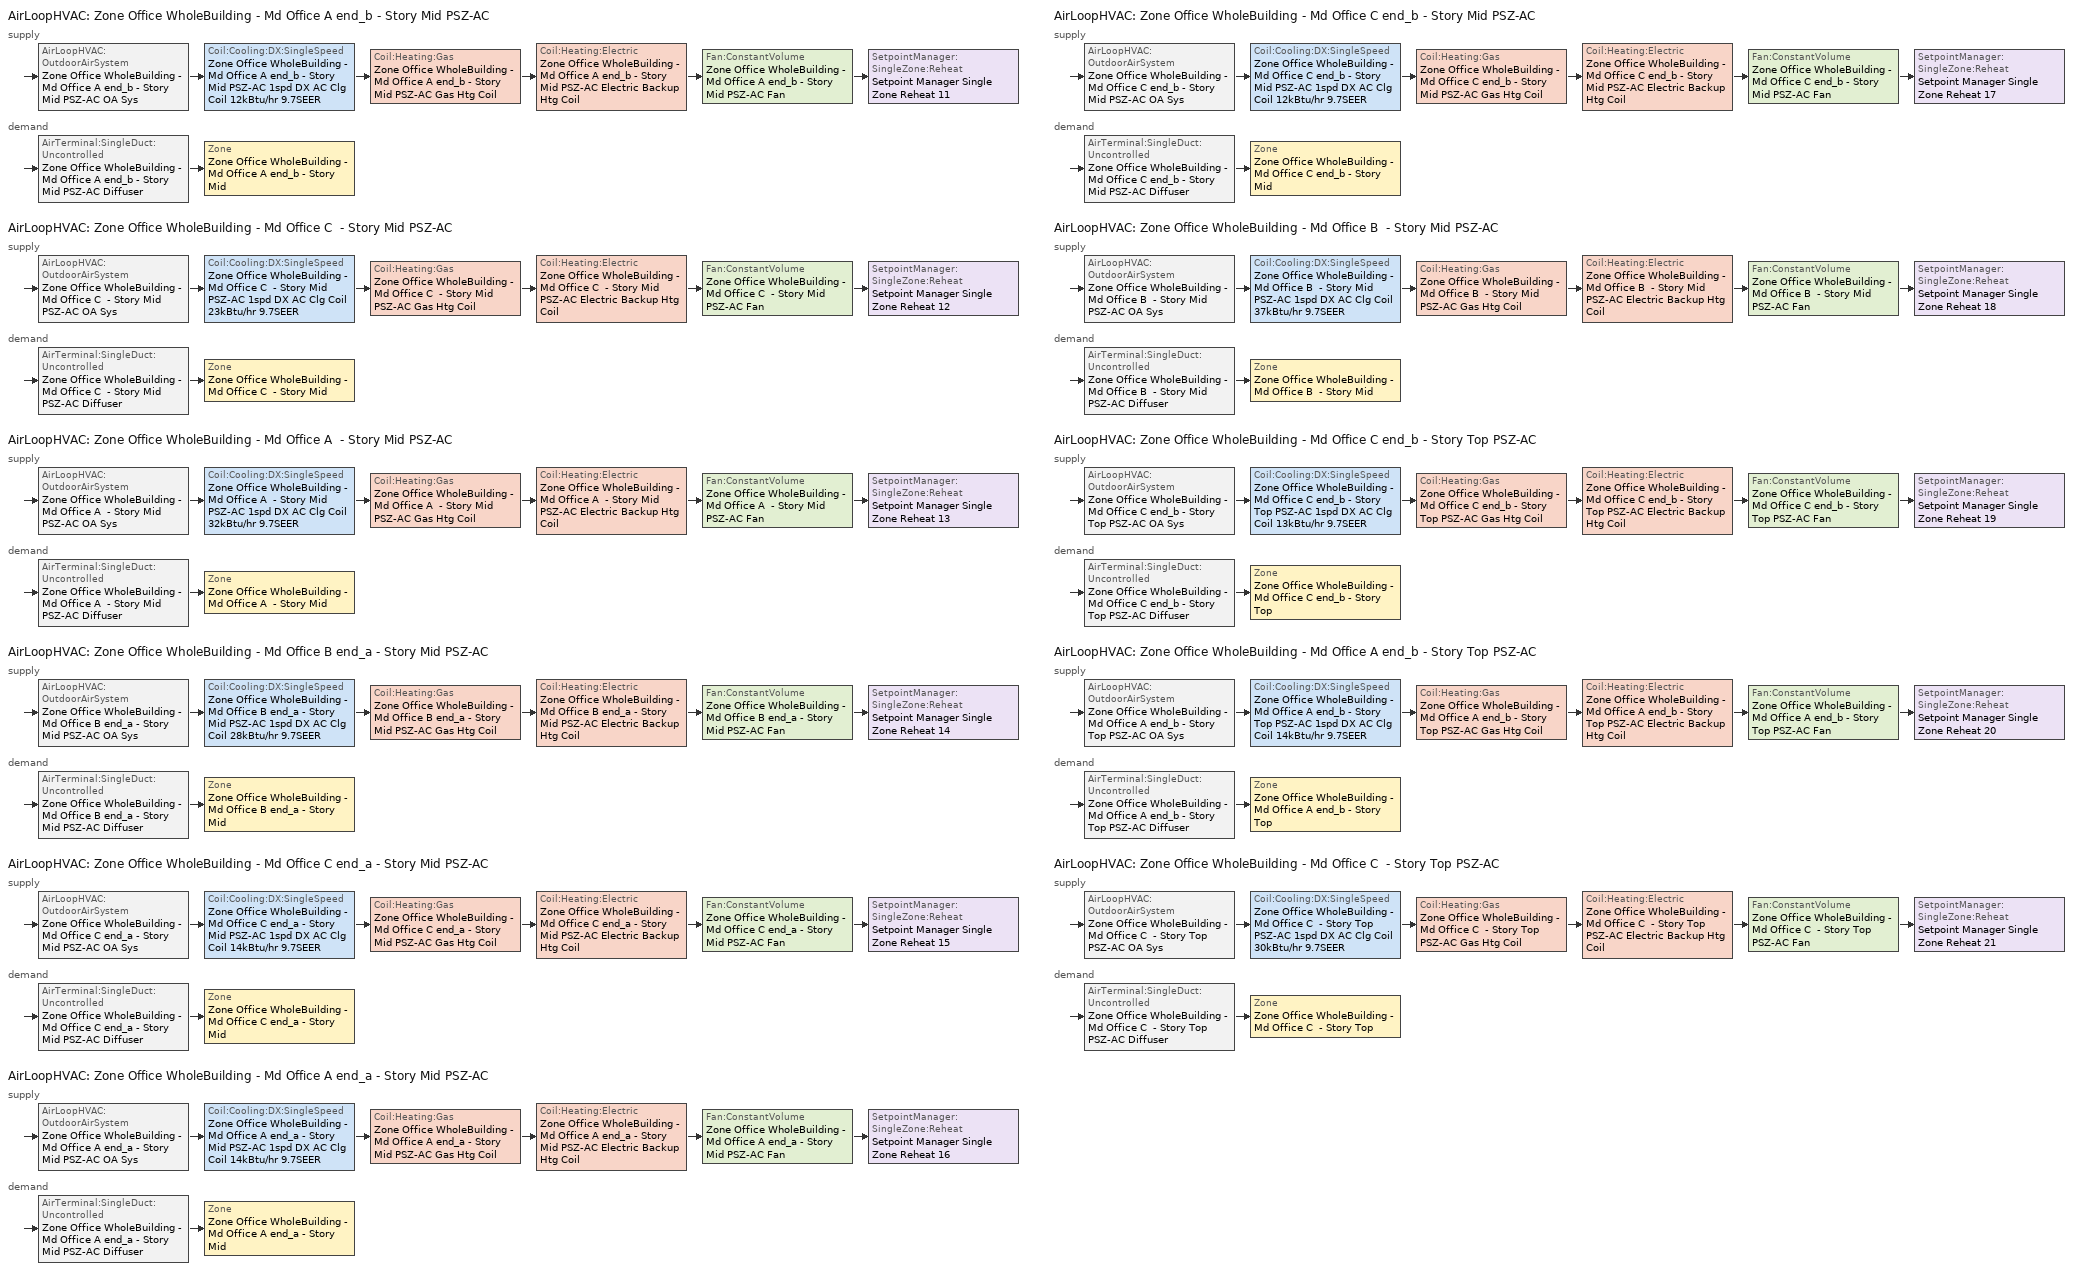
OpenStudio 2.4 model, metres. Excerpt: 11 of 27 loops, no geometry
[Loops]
AirLoopHVAC 'Zone Office WholeBuilding - Md Office A end_b - Story Mid PSZ-AC'
 supply: AirLoopHVAC:OutdoorAirSystem 'Zone Office WholeBuilding - Md Office A end_b - Story Mid PSZ-AC OA Sys' > Coil:Cooling:DX:SingleSpeed 'Zone Office WholeBuilding - Md Office A end_b - Story Mid PSZ-AC 1spd DX AC Clg Coil 12kBtu/hr 9.7SEER' > Coil:Heating:Gas 'Zone Office WholeBuilding - Md Office A end_b - Story Mid PSZ-AC Gas Htg Coil' > Coil:Heating:Electric 'Zone Office WholeBuilding - Md Office A end_b - Story Mid PSZ-AC Electric Backup Htg Coil' > Fan:ConstantVolume 'Zone Office WholeBuilding - Md Office A end_b - Story Mid PSZ-AC Fan' > SetpointManager:SingleZone:Reheat 'Setpoint Manager Single Zone Reheat 11'
 demand: AirTerminal:SingleDuct:Uncontrolled 'Zone Office WholeBuilding - Md Office A end_b - Story Mid PSZ-AC Diffuser' > Zone 'Zone Office WholeBuilding - Md Office A end_b - Story Mid'
AirLoopHVAC 'Zone Office WholeBuilding - Md Office C  - Story Mid PSZ-AC'
 supply: AirLoopHVAC:OutdoorAirSystem 'Zone Office WholeBuilding - Md Office C  - Story Mid PSZ-AC OA Sys' > Coil:Cooling:DX:SingleSpeed 'Zone Office WholeBuilding - Md Office C  - Story Mid PSZ-AC 1spd DX AC Clg Coil 23kBtu/hr 9.7SEER' > Coil:Heating:Gas 'Zone Office WholeBuilding - Md Office C  - Story Mid PSZ-AC Gas Htg Coil' > Coil:Heating:Electric 'Zone Office WholeBuilding - Md Office C  - Story Mid PSZ-AC Electric Backup Htg Coil' > Fan:ConstantVolume 'Zone Office WholeBuilding - Md Office C  - Story Mid PSZ-AC Fan' > SetpointManager:SingleZone:Reheat 'Setpoint Manager Single Zone Reheat 12'
 demand: AirTerminal:SingleDuct:Uncontrolled 'Zone Office WholeBuilding - Md Office C  - Story Mid PSZ-AC Diffuser' > Zone 'Zone Office WholeBuilding - Md Office C  - Story Mid'
AirLoopHVAC 'Zone Office WholeBuilding - Md Office A  - Story Mid PSZ-AC'
 supply: AirLoopHVAC:OutdoorAirSystem 'Zone Office WholeBuilding - Md Office A  - Story Mid PSZ-AC OA Sys' > Coil:Cooling:DX:SingleSpeed 'Zone Office WholeBuilding - Md Office A  - Story Mid PSZ-AC 1spd DX AC Clg Coil 32kBtu/hr 9.7SEER' > Coil:Heating:Gas 'Zone Office WholeBuilding - Md Office A  - Story Mid PSZ-AC Gas Htg Coil' > Coil:Heating:Electric 'Zone Office WholeBuilding - Md Office A  - Story Mid PSZ-AC Electric Backup Htg Coil' > Fan:ConstantVolume 'Zone Office WholeBuilding - Md Office A  - Story Mid PSZ-AC Fan' > SetpointManager:SingleZone:Reheat 'Setpoint Manager Single Zone Reheat 13'
 demand: AirTerminal:SingleDuct:Uncontrolled 'Zone Office WholeBuilding - Md Office A  - Story Mid PSZ-AC Diffuser' > Zone 'Zone Office WholeBuilding - Md Office A  - Story Mid'
AirLoopHVAC 'Zone Office WholeBuilding - Md Office B end_a - Story Mid PSZ-AC'
 supply: AirLoopHVAC:OutdoorAirSystem 'Zone Office WholeBuilding - Md Office B end_a - Story Mid PSZ-AC OA Sys' > Coil:Cooling:DX:SingleSpeed 'Zone Office WholeBuilding - Md Office B end_a - Story Mid PSZ-AC 1spd DX AC Clg Coil 28kBtu/hr 9.7SEER' > Coil:Heating:Gas 'Zone Office WholeBuilding - Md Office B end_a - Story Mid PSZ-AC Gas Htg Coil' > Coil:Heating:Electric 'Zone Office WholeBuilding - Md Office B end_a - Story Mid PSZ-AC Electric Backup Htg Coil' > Fan:ConstantVolume 'Zone Office WholeBuilding - Md Office B end_a - Story Mid PSZ-AC Fan' > SetpointManager:SingleZone:Reheat 'Setpoint Manager Single Zone Reheat 14'
 demand: AirTerminal:SingleDuct:Uncontrolled 'Zone Office WholeBuilding - Md Office B end_a - Story Mid PSZ-AC Diffuser' > Zone 'Zone Office WholeBuilding - Md Office B end_a - Story Mid'
AirLoopHVAC 'Zone Office WholeBuilding - Md Office C end_a - Story Mid PSZ-AC'
 supply: AirLoopHVAC:OutdoorAirSystem 'Zone Office WholeBuilding - Md Office C end_a - Story Mid PSZ-AC OA Sys' > Coil:Cooling:DX:SingleSpeed 'Zone Office WholeBuilding - Md Office C end_a - Story Mid PSZ-AC 1spd DX AC Clg Coil 14kBtu/hr 9.7SEER' > Coil:Heating:Gas 'Zone Office WholeBuilding - Md Office C end_a - Story Mid PSZ-AC Gas Htg Coil' > Coil:Heating:Electric 'Zone Office WholeBuilding - Md Office C end_a - Story Mid PSZ-AC Electric Backup Htg Coil' > Fan:ConstantVolume 'Zone Office WholeBuilding - Md Office C end_a - Story Mid PSZ-AC Fan' > SetpointManager:SingleZone:Reheat 'Setpoint Manager Single Zone Reheat 15'
 demand: AirTerminal:SingleDuct:Uncontrolled 'Zone Office WholeBuilding - Md Office C end_a - Story Mid PSZ-AC Diffuser' > Zone 'Zone Office WholeBuilding - Md Office C end_a - Story Mid'
AirLoopHVAC 'Zone Office WholeBuilding - Md Office A end_a - Story Mid PSZ-AC'
 supply: AirLoopHVAC:OutdoorAirSystem 'Zone Office WholeBuilding - Md Office A end_a - Story Mid PSZ-AC OA Sys' > Coil:Cooling:DX:SingleSpeed 'Zone Office WholeBuilding - Md Office A end_a - Story Mid PSZ-AC 1spd DX AC Clg Coil 14kBtu/hr 9.7SEER' > Coil:Heating:Gas 'Zone Office WholeBuilding - Md Office A end_a - Story Mid PSZ-AC Gas Htg Coil' > Coil:Heating:Electric 'Zone Office WholeBuilding - Md Office A end_a - Story Mid PSZ-AC Electric Backup Htg Coil' > Fan:ConstantVolume 'Zone Office WholeBuilding - Md Office A end_a - Story Mid PSZ-AC Fan' > SetpointManager:SingleZone:Reheat 'Setpoint Manager Single Zone Reheat 16'
 demand: AirTerminal:SingleDuct:Uncontrolled 'Zone Office WholeBuilding - Md Office A end_a - Story Mid PSZ-AC Diffuser' > Zone 'Zone Office WholeBuilding - Md Office A end_a - Story Mid'
AirLoopHVAC 'Zone Office WholeBuilding - Md Office C end_b - Story Mid PSZ-AC'
 supply: AirLoopHVAC:OutdoorAirSystem 'Zone Office WholeBuilding - Md Office C end_b - Story Mid PSZ-AC OA Sys' > Coil:Cooling:DX:SingleSpeed 'Zone Office WholeBuilding - Md Office C end_b - Story Mid PSZ-AC 1spd DX AC Clg Coil 12kBtu/hr 9.7SEER' > Coil:Heating:Gas 'Zone Office WholeBuilding - Md Office C end_b - Story Mid PSZ-AC Gas Htg Coil' > Coil:Heating:Electric 'Zone Office WholeBuilding - Md Office C end_b - Story Mid PSZ-AC Electric Backup Htg Coil' > Fan:ConstantVolume 'Zone Office WholeBuilding - Md Office C end_b - Story Mid PSZ-AC Fan' > SetpointManager:SingleZone:Reheat 'Setpoint Manager Single Zone Reheat 17'
 demand: AirTerminal:SingleDuct:Uncontrolled 'Zone Office WholeBuilding - Md Office C end_b - Story Mid PSZ-AC Diffuser' > Zone 'Zone Office WholeBuilding - Md Office C end_b - Story Mid'
AirLoopHVAC 'Zone Office WholeBuilding - Md Office B  - Story Mid PSZ-AC'
 supply: AirLoopHVAC:OutdoorAirSystem 'Zone Office WholeBuilding - Md Office B  - Story Mid PSZ-AC OA Sys' > Coil:Cooling:DX:SingleSpeed 'Zone Office WholeBuilding - Md Office B  - Story Mid PSZ-AC 1spd DX AC Clg Coil 37kBtu/hr 9.7SEER' > Coil:Heating:Gas 'Zone Office WholeBuilding - Md Office B  - Story Mid PSZ-AC Gas Htg Coil' > Coil:Heating:Electric 'Zone Office WholeBuilding - Md Office B  - Story Mid PSZ-AC Electric Backup Htg Coil' > Fan:ConstantVolume 'Zone Office WholeBuilding - Md Office B  - Story Mid PSZ-AC Fan' > SetpointManager:SingleZone:Reheat 'Setpoint Manager Single Zone Reheat 18'
 demand: AirTerminal:SingleDuct:Uncontrolled 'Zone Office WholeBuilding - Md Office B  - Story Mid PSZ-AC Diffuser' > Zone 'Zone Office WholeBuilding - Md Office B  - Story Mid'
AirLoopHVAC 'Zone Office WholeBuilding - Md Office C end_b - Story Top PSZ-AC'
 supply: AirLoopHVAC:OutdoorAirSystem 'Zone Office WholeBuilding - Md Office C end_b - Story Top PSZ-AC OA Sys' > Coil:Cooling:DX:SingleSpeed 'Zone Office WholeBuilding - Md Office C end_b - Story Top PSZ-AC 1spd DX AC Clg Coil 13kBtu/hr 9.7SEER' > Coil:Heating:Gas 'Zone Office WholeBuilding - Md Office C end_b - Story Top PSZ-AC Gas Htg Coil' > Coil:Heating:Electric 'Zone Office WholeBuilding - Md Office C end_b - Story Top PSZ-AC Electric Backup Htg Coil' > Fan:ConstantVolume 'Zone Office WholeBuilding - Md Office C end_b - Story Top PSZ-AC Fan' > SetpointManager:SingleZone:Reheat 'Setpoint Manager Single Zone Reheat 19'
 demand: AirTerminal:SingleDuct:Uncontrolled 'Zone Office WholeBuilding - Md Office C end_b - Story Top PSZ-AC Diffuser' > Zone 'Zone Office WholeBuilding - Md Office C end_b - Story Top'
AirLoopHVAC 'Zone Office WholeBuilding - Md Office A end_b - Story Top PSZ-AC'
 supply: AirLoopHVAC:OutdoorAirSystem 'Zone Office WholeBuilding - Md Office A end_b - Story Top PSZ-AC OA Sys' > Coil:Cooling:DX:SingleSpeed 'Zone Office WholeBuilding - Md Office A end_b - Story Top PSZ-AC 1spd DX AC Clg Coil 14kBtu/hr 9.7SEER' > Coil:Heating:Gas 'Zone Office WholeBuilding - Md Office A end_b - Story Top PSZ-AC Gas Htg Coil' > Coil:Heating:Electric 'Zone Office WholeBuilding - Md Office A end_b - Story Top PSZ-AC Electric Backup Htg Coil' > Fan:ConstantVolume 'Zone Office WholeBuilding - Md Office A end_b - Story Top PSZ-AC Fan' > SetpointManager:SingleZone:Reheat 'Setpoint Manager Single Zone Reheat 20'
 demand: AirTerminal:SingleDuct:Uncontrolled 'Zone Office WholeBuilding - Md Office A end_b - Story Top PSZ-AC Diffuser' > Zone 'Zone Office WholeBuilding - Md Office A end_b - Story Top'
AirLoopHVAC 'Zone Office WholeBuilding - Md Office C  - Story Top PSZ-AC'
 supply: AirLoopHVAC:OutdoorAirSystem 'Zone Office WholeBuilding - Md Office C  - Story Top PSZ-AC OA Sys' > Coil:Cooling:DX:SingleSpeed 'Zone Office WholeBuilding - Md Office C  - Story Top PSZ-AC 1spd DX AC Clg Coil 30kBtu/hr 9.7SEER' > Coil:Heating:Gas 'Zone Office WholeBuilding - Md Office C  - Story Top PSZ-AC Gas Htg Coil' > Coil:Heating:Electric 'Zone Office WholeBuilding - Md Office C  - Story Top PSZ-AC Electric Backup Htg Coil' > Fan:ConstantVolume 'Zone Office WholeBuilding - Md Office C  - Story Top PSZ-AC Fan' > SetpointManager:SingleZone:Reheat 'Setpoint Manager Single Zone Reheat 21'
 demand: AirTerminal:SingleDuct:Uncontrolled 'Zone Office WholeBuilding - Md Office C  - Story Top PSZ-AC Diffuser' > Zone 'Zone Office WholeBuilding - Md Office C  - Story Top'
[Sizing:Zone] Zone Cooling Design Supply Air Temperature Input Method=SupplyAirTemperature; Zone Cooling Design Supply Air Temperature {C}=12.8; Zone Cooling Design Supply Air Temperature Difference {deltaC}=11.11; Zone Heating Design Supply Air Temperature Input Method=SupplyAirTemperature; Zone Heating Design Supply Air Temperature {C}=40; Zone Heating Design Supply Air Temperature Difference {deltaC}=11.11; Zone Cooling Design Supply Air Humidity Ratio {kg-H2O/kg-air}=0.0085; Zone Heating Design Supply Air Humidity Ratio {kg-H2O/kg-air}=0.008; Cooling Design Air Flow Method=DesignDay; Heating Design Air Flow Method=DesignDay; Account for Dedicated Outdoor Air System=No; Dedicated Outdoor Air System Control Strategy=NeutralSupplyAir; Dedicated Outdoor Air Low Setpoint Temperature for Design {C}=autosize; Dedicated Outdoor Air High Setpoint Temperature for Design {C}=autosize
Zone Office WholeBuilding - Md Office A end_a - Story Mid; Zone Office WholeBuilding - Md Office B end_a - Story Mid; Zone Office WholeBuilding - Md Office C end_a - Story Mid; Zone Office WholeBuilding - Md Office A  - Story Mid; Zone Office WholeBuilding - Md Office B  - Story Mid; Zone Office WholeBuilding - Md Office C  - Story Mid; Zone Office WholeBuilding - Md Office A end_b - Story Mid; Zone Office WholeBuilding - Md Office C end_b - Story Mid; Zone Office WholeBuilding - Md Office C  - Story Top; Zone Office WholeBuilding - Md Office A end_b - Story Top; Zone Office WholeBuilding - Md Office C end_b - Story Top
[Zone equipment]
Zone Office WholeBuilding - Md Office A end_a - Story Mid: Zone Office WholeBuilding - Md Office A end_a - Story Mid PSZ-AC Diffuser
Zone Office WholeBuilding - Md Office B end_a - Story Mid: Zone Office WholeBuilding - Md Office B end_a - Story Mid PSZ-AC Diffuser
Zone Office WholeBuilding - Md Office C end_a - Story Mid: Zone Office WholeBuilding - Md Office C end_a - Story Mid PSZ-AC Diffuser
Zone Office WholeBuilding - Md Office A  - Story Mid: Zone Office WholeBuilding - Md Office A  - Story Mid PSZ-AC Diffuser
Zone Office WholeBuilding - Md Office B  - Story Mid: Zone Office WholeBuilding - Md Office B  - Story Mid PSZ-AC Diffuser
Zone Office WholeBuilding - Md Office C  - Story Mid: Zone Office WholeBuilding - Md Office C  - Story Mid PSZ-AC Diffuser
Zone Office WholeBuilding - Md Office A end_b - Story Mid: Zone Office WholeBuilding - Md Office A end_b - Story Mid PSZ-AC Diffuser
Zone Office WholeBuilding - Md Office C end_b - Story Mid: Zone Office WholeBuilding - Md Office C end_b - Story Mid PSZ-AC Diffuser
Zone Office WholeBuilding - Md Office C  - Story Top: Zone Office WholeBuilding - Md Office C  - Story Top PSZ-AC Diffuser
Zone Office WholeBuilding - Md Office A end_b - Story Top: Zone Office WholeBuilding - Md Office A end_b - Story Top PSZ-AC Diffuser
Zone Office WholeBuilding - Md Office C end_b - Story Top: Zone Office WholeBuilding - Md Office C end_b - Story Top PSZ-AC Diffuser
[AirLoopHVAC] Design Supply Air Flow Rate {m3/s}=AutoSize
Name | Availability Schedule
Zone Office WholeBuilding - Md Office A end_b - Story Mid PSZ-AC; Zone Office WholeBuilding - Md Office C  - Story Mid PSZ-AC; Zone Office WholeBuilding - Md Office C end_a - Story Mid PSZ-AC; Zone Office WholeBuilding - Md Office A end_a - Story Mid PSZ-AC; Zone Office WholeBuilding - Md Office C end_b - Story Mid PSZ-AC; Zone Office WholeBuilding - Md Office C end_b - Story Top PSZ-AC; Zone Office WholeBuilding - Md Office A end_b - Story Top PSZ-AC | Always On Discrete
Zone Office WholeBuilding - Md Office A  - Story Mid PSZ-AC | Zone Office WholeBuilding - Md Office A  - Story Mid PSZ-AC Occ Sch
Zone Office WholeBuilding - Md Office B end_a - Story Mid PSZ-AC | Zone Office WholeBuilding - Md Office B end_a - Story Mid PSZ-AC Occ Sch
Zone Office WholeBuilding - Md Office B  - Story Mid PSZ-AC | Zone Office WholeBuilding - Md Office B  - Story Mid PSZ-AC Occ Sch
Zone Office WholeBuilding - Md Office C  - Story Top PSZ-AC | Zone Office WholeBuilding - Md Office C  - Story Top PSZ-AC Occ Sch
[Sizing:System] Type of Load to Size On=Sensible; Design Outdoor Air Flow Rate {m3/s}=Autosize; Minimum System Air Flow Ratio=1; Preheat Design Temperature {C}=7; Preheat Design Humidity Ratio {kg-H2O/kg-Air}=0.008; Precool Design Temperature {C}=12.8; Precool Design Humidity Ratio {kg-H2O/kg-Air}=0.008; Central Cooling Design Supply Air Temperature {C}=12.8; Central Heating Design Supply Air Temperature {C}=40; Sizing Option=Coincident; 100% Outdoor Air in Cooling=No; 100% Outdoor Air in Heating=No; Central Cooling Design Supply Air Humidity Ratio {kg-H2O/kg-Air}=0.0085; Central Heating Design Supply Air Humidity Ratio {kg-H2O/kg-Air}=0.008; Cooling Design Air Flow Method=DesignDay; Cooling Design Air Flow Rate {m3/s}=0; Heating Design Air Flow Method=DesignDay; Heating Design Air Flow Rate {m3/s}=0; System Outdoor Air Method=ZoneSum; Zone Maximum Outdoor Air Fraction=1; Cooling Supply Air Flow Rate Per Floor Area {m3/s-m2}=0.00996765; Cooling Fraction of Autosized Cooling Supply Air Flow Rate=1; Cooling Supply Air Flow Rate Per Unit Cooling Capacity {m3/s-W}=3.94755e-05; Heating Supply Air Flow Rate Per Floor Area {m3/s-m2}=0.00996765; Heating Fraction of Autosized Heating Supply Air Flow Rate=1; Heating Fraction of Autosized Cooling Supply Air Flow Rate=1; Heating Supply Air Flow Rate Per Unit Heating Capacity {m3/s-W}=3.15882e-05; Cooling Design Capacity Method=CoolingDesignCapacity; Cooling Design Capacity {W}=autosize; Cooling Design Capacity Per Floor Area {W/m2}=234.7; Fraction of Autosized Cooling Design Capacity=1; Heating Design Capacity Method=HeatingDesignCapacity; Heating Design Capacity {W}=autosize; Heating Design Capacity Per Floor Area {W/m2}=157; Fraction of Autosized Heating Design Capacity=1; Central Cooling Capacity Control Method=OnOff
Zone Office WholeBuilding - Md Office A end_b - Story Mid PSZ-AC; Zone Office WholeBuilding - Md Office C  - Story Mid PSZ-AC; Zone Office WholeBuilding - Md Office A  - Story Mid PSZ-AC; Zone Office WholeBuilding - Md Office B end_a - Story Mid PSZ-AC; Zone Office WholeBuilding - Md Office C end_a - Story Mid PSZ-AC; Zone Office WholeBuilding - Md Office A end_a - Story Mid PSZ-AC; Zone Office WholeBuilding - Md Office C end_b - Story Mid PSZ-AC; Zone Office WholeBuilding - Md Office B  - Story Mid PSZ-AC; Zone Office WholeBuilding - Md Office C end_b - Story Top PSZ-AC; Zone Office WholeBuilding - Md Office A end_b - Story Top PSZ-AC; Zone Office WholeBuilding - Md Office C  - Story Top PSZ-AC
[SetpointManager:SingleZone:Reheat] Minimum Supply Air Temperature {C}=10; Maximum Supply Air Temperature {C}=50
Name | Control Zone
Setpoint Manager Single Zone Reheat 11 | Zone Office WholeBuilding - Md Office A end_b - Story Mid
Setpoint Manager Single Zone Reheat 12 | Zone Office WholeBuilding - Md Office C  - Story Mid
Setpoint Manager Single Zone Reheat 13 | Zone Office WholeBuilding - Md Office A  - Story Mid
Setpoint Manager Single Zone Reheat 14 | Zone Office WholeBuilding - Md Office B end_a - Story Mid
Setpoint Manager Single Zone Reheat 15 | Zone Office WholeBuilding - Md Office C end_a - Story Mid
Setpoint Manager Single Zone Reheat 16 | Zone Office WholeBuilding - Md Office A end_a - Story Mid
Setpoint Manager Single Zone Reheat 17 | Zone Office WholeBuilding - Md Office C end_b - Story Mid
Setpoint Manager Single Zone Reheat 18 | Zone Office WholeBuilding - Md Office B  - Story Mid
Setpoint Manager Single Zone Reheat 19 | Zone Office WholeBuilding - Md Office C end_b - Story Top
Setpoint Manager Single Zone Reheat 20 | Zone Office WholeBuilding - Md Office A end_b - Story Top
Setpoint Manager Single Zone Reheat 21 | Zone Office WholeBuilding - Md Office C  - Story Top
[Fan:ConstantVolume] Availability Schedule=Always On Discrete; Fan Efficiency=0.53625; Pressure Rise {Pa}=622.722; Maximum Flow Rate {m3/s}=AutoSize; Motor Efficiency=0.825
Zone Office WholeBuilding - Md Office A end_b - Story Mid PSZ-AC Fan; Zone Office WholeBuilding - Md Office C  - Story Mid PSZ-AC Fan; Zone Office WholeBuilding - Md Office A  - Story Mid PSZ-AC Fan; Zone Office WholeBuilding - Md Office B end_a - Story Mid PSZ-AC Fan; Zone Office WholeBuilding - Md Office C end_a - Story Mid PSZ-AC Fan; Zone Office WholeBuilding - Md Office A end_a - Story Mid PSZ-AC Fan; Zone Office WholeBuilding - Md Office C end_b - Story Mid PSZ-AC Fan; Zone Office WholeBuilding - Md Office B  - Story Mid PSZ-AC Fan; Zone Office WholeBuilding - Md Office C end_b - Story Top PSZ-AC Fan; Zone Office WholeBuilding - Md Office A end_b - Story Top PSZ-AC Fan; Zone Office WholeBuilding - Md Office C  - Story Top PSZ-AC Fan
[Coil:Heating:Gas] Availability Schedule=Always On Discrete; Gas Burner Efficiency=0.8; Nominal Capacity {W}=AutoSize; Parasitic Electric Load {W}=0; Parasitic Gas Load {W}=0
Zone Office WholeBuilding - Md Office A end_b - Story Mid PSZ-AC Gas Htg Coil; Zone Office WholeBuilding - Md Office C  - Story Mid PSZ-AC Gas Htg Coil; Zone Office WholeBuilding - Md Office A  - Story Mid PSZ-AC Gas Htg Coil; Zone Office WholeBuilding - Md Office B end_a - Story Mid PSZ-AC Gas Htg Coil; Zone Office WholeBuilding - Md Office C end_a - Story Mid PSZ-AC Gas Htg Coil; Zone Office WholeBuilding - Md Office A end_a - Story Mid PSZ-AC Gas Htg Coil; Zone Office WholeBuilding - Md Office C end_b - Story Mid PSZ-AC Gas Htg Coil; Zone Office WholeBuilding - Md Office B  - Story Mid PSZ-AC Gas Htg Coil; Zone Office WholeBuilding - Md Office C end_b - Story Top PSZ-AC Gas Htg Coil; Zone Office WholeBuilding - Md Office A end_b - Story Top PSZ-AC Gas Htg Coil; Zone Office WholeBuilding - Md Office C  - Story Top PSZ-AC Gas Htg Coil
[Coil:Heating:Electric] Availability Schedule=Always On Discrete
Zone Office WholeBuilding - Md Office A end_b - Story Mid PSZ-AC Electric Backup Htg Coil; Zone Office WholeBuilding - Md Office C  - Story Mid PSZ-AC Electric Backup Htg Coil; Zone Office WholeBuilding - Md Office A  - Story Mid PSZ-AC Electric Backup Htg Coil; Zone Office WholeBuilding - Md Office B end_a - Story Mid PSZ-AC Electric Backup Htg Coil; Zone Office WholeBuilding - Md Office C end_a - Story Mid PSZ-AC Electric Backup Htg Coil; Zone Office WholeBuilding - Md Office A end_a - Story Mid PSZ-AC Electric Backup Htg Coil; Zone Office WholeBuilding - Md Office C end_b - Story Mid PSZ-AC Electric Backup Htg Coil; Zone Office WholeBuilding - Md Office B  - Story Mid PSZ-AC Electric Backup Htg Coil; Zone Office WholeBuilding - Md Office C end_b - Story Top PSZ-AC Electric Backup Htg Coil; Zone Office WholeBuilding - Md Office A end_b - Story Top PSZ-AC Electric Backup Htg Coil; Zone Office WholeBuilding - Md Office C  - Story Top PSZ-AC Electric Backup Htg Coil
[Coil:Cooling:DX:SingleSpeed] Availability Schedule=Always On Discrete; Rated Total Cooling Capacity {W}=autosize; Rated Sensible Heat Ratio=autosize; Rated COP {W/W}=2.967036; Rated Air Flow Rate {m3/s}=autosize; Rated Evaporator Fan Power Per Volume Flow Rate {W/(m3/s)}=773.3; Condenser Type=AirCooled; Evaporative Condenser Effectiveness=0; Evaporative Condenser Air Flow Rate {m3/s}=Autosize; Evaporative Condenser Pump Rated Power Consumption {W}=Autosize; Crankcase Heater Capacity {W}=0; Maximum Outdoor Dry-Bulb Temperature for Crankcase Heater Operation {C}=0; Basin Heater Capacity {W/K}=0; Basin Heater Setpoint Temperature {C}=10
Name | Total Cooling Capacity Function of Temperature Curve | Total Cooling Capacity Function of Flow Fraction Curve | Energy Input Ratio Function of Temperature Curve | Energy Input Ratio Function of Flow Fraction Curve | Part Load Fraction Correlation Curve
Zone Office WholeBuilding - Md Office A end_b - Story Mid PSZ-AC 1spd DX AC Clg Coil 12kBtu/hr 9.7SEER | CoilClgDXQRatio_fTwbToadbSI 7 | CoilClgDXSnglQRatio_fCFMRatio 7 | CoilClgDXEIRRatio_fTwbToadbSI 7 | CoilClgDXSnglEIRRatio_fCFMRatio 7 | CoilClgDXEIRRatio_fQFrac 7
Zone Office WholeBuilding - Md Office C  - Story Mid PSZ-AC 1spd DX AC Clg Coil 23kBtu/hr 9.7SEER | CoilClgDXQRatio_fTwbToadbSI 19 | CoilClgDXSnglQRatio_fCFMRatio 19 | CoilClgDXEIRRatio_fTwbToadbSI 19 | CoilClgDXSnglEIRRatio_fCFMRatio 19 | CoilClgDXEIRRatio_fQFrac 19
Zone Office WholeBuilding - Md Office A  - Story Mid PSZ-AC 1spd DX AC Clg Coil 32kBtu/hr 9.7SEER | CoilClgDXQRatio_fTwbToadbSI 1 | CoilClgDXSnglQRatio_fCFMRatio 1 | CoilClgDXEIRRatio_fTwbToadbSI 1 | CoilClgDXSnglEIRRatio_fCFMRatio 1 | CoilClgDXEIRRatio_fQFrac 1
Zone Office WholeBuilding - Md Office B end_a - Story Mid PSZ-AC 1spd DX AC Clg Coil 28kBtu/hr 9.7SEER | CoilClgDXQRatio_fTwbToadbSI 13 | CoilClgDXSnglQRatio_fCFMRatio 13 | CoilClgDXEIRRatio_fTwbToadbSI 13 | CoilClgDXSnglEIRRatio_fCFMRatio 13 | CoilClgDXEIRRatio_fQFrac 13
Zone Office WholeBuilding - Md Office C end_a - Story Mid PSZ-AC 1spd DX AC Clg Coil 14kBtu/hr 9.7SEER | CoilClgDXQRatio_fTwbToadbSI 22 | CoilClgDXSnglQRatio_fCFMRatio 22 | CoilClgDXEIRRatio_fTwbToadbSI 22 | CoilClgDXSnglEIRRatio_fCFMRatio 22 | CoilClgDXEIRRatio_fQFrac 22
Zone Office WholeBuilding - Md Office A end_a - Story Mid PSZ-AC 1spd DX AC Clg Coil 14kBtu/hr 9.7SEER | CoilClgDXQRatio_fTwbToadbSI 4 | CoilClgDXSnglQRatio_fCFMRatio 4 | CoilClgDXEIRRatio_fTwbToadbSI 4 | CoilClgDXSnglEIRRatio_fCFMRatio 4 | CoilClgDXEIRRatio_fQFrac 4
Zone Office WholeBuilding - Md Office C end_b - Story Mid PSZ-AC 1spd DX AC Clg Coil 12kBtu/hr 9.7SEER | CoilClgDXQRatio_fTwbToadbSI 25 | CoilClgDXSnglQRatio_fCFMRatio 25 | CoilClgDXEIRRatio_fTwbToadbSI 25 | CoilClgDXSnglEIRRatio_fCFMRatio 25 | CoilClgDXEIRRatio_fQFrac 25
Zone Office WholeBuilding - Md Office B  - Story Mid PSZ-AC 1spd DX AC Clg Coil 37kBtu/hr 9.7SEER | CoilClgDXQRatio_fTwbToadbSI 10 | CoilClgDXSnglQRatio_fCFMRatio 10 | CoilClgDXEIRRatio_fTwbToadbSI 10 | CoilClgDXSnglEIRRatio_fCFMRatio 10 | CoilClgDXEIRRatio_fQFrac 10
Zone Office WholeBuilding - Md Office C end_b - Story Top PSZ-AC 1spd DX AC Clg Coil 13kBtu/hr 9.7SEER | CoilClgDXQRatio_fTwbToadbSI 26 | CoilClgDXSnglQRatio_fCFMRatio 26 | CoilClgDXEIRRatio_fTwbToadbSI 26 | CoilClgDXSnglEIRRatio_fCFMRatio 26 | CoilClgDXEIRRatio_fQFrac 26
Zone Office WholeBuilding - Md Office A end_b - Story Top PSZ-AC 1spd DX AC Clg Coil 14kBtu/hr 9.7SEER | CoilClgDXQRatio_fTwbToadbSI 8 | CoilClgDXSnglQRatio_fCFMRatio 8 | CoilClgDXEIRRatio_fTwbToadbSI 8 | CoilClgDXSnglEIRRatio_fCFMRatio 8 | CoilClgDXEIRRatio_fQFrac 8
Zone Office WholeBuilding - Md Office C  - Story Top PSZ-AC 1spd DX AC Clg Coil 30kBtu/hr 9.7SEER | CoilClgDXQRatio_fTwbToadbSI 20 | CoilClgDXSnglQRatio_fCFMRatio 20 | CoilClgDXEIRRatio_fTwbToadbSI 20 | CoilClgDXSnglEIRRatio_fCFMRatio 20 | CoilClgDXEIRRatio_fQFrac 20
[Controller:OutdoorAir] Minimum Outdoor Air Flow Rate {m3/s}=0; Maximum Outdoor Air Flow Rate {m3/s}=Autosize; Economizer Control Type=NoEconomizer; Economizer Control Action Type=ModulateFlow; Economizer Maximum Limit Dry-Bulb Temperature {C}=28; Economizer Maximum Limit Enthalpy {J/kg}=64000; Economizer Minimum Limit Dry-Bulb Temperature {C}=-100; Lockout Type=LockoutWithCompressor; Minimum Limit Type=FixedMinimum; Minimum Outdoor Air Schedule=Always On Discrete; High Humidity Control=No; Heat Recovery Bypass Control Type=BypassWhenOAFlowGreaterThanMinimum
Name | Controller Mechanical Ventilation
Zone Office WholeBuilding - Md Office A end_b - Story Mid PSZ-AC OA Sys Controller | Controller Mechanical Ventilation 11
Zone Office WholeBuilding - Md Office C  - Story Mid PSZ-AC OA Sys Controller | Controller Mechanical Ventilation 12
Zone Office WholeBuilding - Md Office A  - Story Mid PSZ-AC OA Sys Controller | Controller Mechanical Ventilation 13
Zone Office WholeBuilding - Md Office B end_a - Story Mid PSZ-AC OA Sys Controller | Controller Mechanical Ventilation 14
Zone Office WholeBuilding - Md Office C end_a - Story Mid PSZ-AC OA Sys Controller | Controller Mechanical Ventilation 15
Zone Office WholeBuilding - Md Office A end_a - Story Mid PSZ-AC OA Sys Controller | Controller Mechanical Ventilation 16
Zone Office WholeBuilding - Md Office C end_b - Story Mid PSZ-AC OA Sys Controller | Controller Mechanical Ventilation 17
Zone Office WholeBuilding - Md Office B  - Story Mid PSZ-AC OA Sys Controller | Controller Mechanical Ventilation 18
Zone Office WholeBuilding - Md Office C end_b - Story Top PSZ-AC OA Sys Controller | Controller Mechanical Ventilation 19
Zone Office WholeBuilding - Md Office A end_b - Story Top PSZ-AC OA Sys Controller | Controller Mechanical Ventilation 20
Zone Office WholeBuilding - Md Office C  - Story Top PSZ-AC OA Sys Controller | Controller Mechanical Ventilation 21
[Controller:MechanicalVentilation] Availability Schedule=Always On Discrete; System Outdoor Air Method=ZoneSum
Controller Mechanical Ventilation 11; Controller Mechanical Ventilation 12; Controller Mechanical Ventilation 13; Controller Mechanical Ventilation 14; Controller Mechanical Ventilation 15; Controller Mechanical Ventilation 16; Controller Mechanical Ventilation 17; Controller Mechanical Ventilation 18; Controller Mechanical Ventilation 19; Controller Mechanical Ventilation 20; Controller Mechanical Ventilation 21
[AirLoopHVAC:OutdoorAirSystem]
Name | Controller
Zone Office WholeBuilding - Md Office A end_b - Story Mid PSZ-AC OA Sys | Zone Office WholeBuilding - Md Office A end_b - Story Mid PSZ-AC OA Sys Controller
Zone Office WholeBuilding - Md Office C  - Story Mid PSZ-AC OA Sys | Zone Office WholeBuilding - Md Office C  - Story Mid PSZ-AC OA Sys Controller
Zone Office WholeBuilding - Md Office A  - Story Mid PSZ-AC OA Sys | Zone Office WholeBuilding - Md Office A  - Story Mid PSZ-AC OA Sys Controller
Zone Office WholeBuilding - Md Office B end_a - Story Mid PSZ-AC OA Sys | Zone Office WholeBuilding - Md Office B end_a - Story Mid PSZ-AC OA Sys Controller
Zone Office WholeBuilding - Md Office C end_a - Story Mid PSZ-AC OA Sys | Zone Office WholeBuilding - Md Office C end_a - Story Mid PSZ-AC OA Sys Controller
Zone Office WholeBuilding - Md Office A end_a - Story Mid PSZ-AC OA Sys | Zone Office WholeBuilding - Md Office A end_a - Story Mid PSZ-AC OA Sys Controller
Zone Office WholeBuilding - Md Office C end_b - Story Mid PSZ-AC OA Sys | Zone Office WholeBuilding - Md Office C end_b - Story Mid PSZ-AC OA Sys Controller
Zone Office WholeBuilding - Md Office B  - Story Mid PSZ-AC OA Sys | Zone Office WholeBuilding - Md Office B  - Story Mid PSZ-AC OA Sys Controller
Zone Office WholeBuilding - Md Office C end_b - Story Top PSZ-AC OA Sys | Zone Office WholeBuilding - Md Office C end_b - Story Top PSZ-AC OA Sys Controller
Zone Office WholeBuilding - Md Office A end_b - Story Top PSZ-AC OA Sys | Zone Office WholeBuilding - Md Office A end_b - Story Top PSZ-AC OA Sys Controller
Zone Office WholeBuilding - Md Office C  - Story Top PSZ-AC OA Sys | Zone Office WholeBuilding - Md Office C  - Story Top PSZ-AC OA Sys Controller
[AirTerminal:SingleDuct:Uncontrolled] Availability Schedule=Always On Discrete; Maximum Air Flow Rate {m3/s}=AutoSize
Zone Office WholeBuilding - Md Office A end_b - Story Mid PSZ-AC Diffuser; Zone Office WholeBuilding - Md Office C  - Story Mid PSZ-AC Diffuser; Zone Office WholeBuilding - Md Office A  - Story Mid PSZ-AC Diffuser; Zone Office WholeBuilding - Md Office B end_a - Story Mid PSZ-AC Diffuser; Zone Office WholeBuilding - Md Office C end_a - Story Mid PSZ-AC Diffuser; Zone Office WholeBuilding - Md Office A end_a - Story Mid PSZ-AC Diffuser; Zone Office WholeBuilding - Md Office C end_b - Story Mid PSZ-AC Diffuser; Zone Office WholeBuilding - Md Office B  - Story Mid PSZ-AC Diffuser; Zone Office WholeBuilding - Md Office C end_b - Story Top PSZ-AC Diffuser; Zone Office WholeBuilding - Md Office A end_b - Story Top PSZ-AC Diffuser; Zone Office WholeBuilding - Md Office C  - Story Top PSZ-AC Diffuser
[Schedule:Ruleset]
Name | Default Day Schedule | Summer Design Day Schedule | Winter Design Day Schedule
Zone Office WholeBuilding - Md Office A  - Story Mid PSZ-AC Occ Sch | Zone Office WholeBuilding - Md Office A  - Story Mid PSZ-AC Occ Sch Default | Zone Office WholeBuilding - Md Office A  - Story Mid PSZ-AC Occ Sch Summer Design Day | Zone Office WholeBuilding - Md Office A  - Story Mid PSZ-AC Occ Sch Winter Design Day
Zone Office WholeBuilding - Md Office B  - Story Mid PSZ-AC Occ Sch | Zone Office WholeBuilding - Md Office B  - Story Mid PSZ-AC Occ Sch Default | Zone Office WholeBuilding - Md Office B  - Story Mid PSZ-AC Occ Sch Summer Design Day | Zone Office WholeBuilding - Md Office B  - Story Mid PSZ-AC Occ Sch Winter Design Day
Zone Office WholeBuilding - Md Office B end_a - Story Mid PSZ-AC Occ Sch | Zone Office WholeBuilding - Md Office B end_a - Story Mid PSZ-AC Occ Sch Default | Zone Office WholeBuilding - Md Office B end_a - Story Mid PSZ-AC Occ Sch Summer Design Day | Zone Office WholeBuilding - Md Office B end_a - Story Mid PSZ-AC Occ Sch Winter Design Day
Zone Office WholeBuilding - Md Office C  - Story Top PSZ-AC Occ Sch | Zone Office WholeBuilding - Md Office C  - Story Top PSZ-AC Occ Sch Default | Zone Office WholeBuilding - Md Office C  - Story Top PSZ-AC Occ Sch Summer Design Day | Zone Office WholeBuilding - Md Office C  - Story Top PSZ-AC Occ Sch Winter Design Day
[Schedule:Day]
Zone Office WholeBuilding - Md Office A  - Story Mid PSZ-AC Occ Sch Default; Zone Office WholeBuilding - Md Office A  - Story Mid PSZ-AC Occ Sch Winter Design Day; Zone Office WholeBuilding - Md Office A  - Story Mid PSZ-AC Occ Sch Summer Design Day; Zone Office WholeBuilding - Md Office B  - Story Mid PSZ-AC Occ Sch Default; Zone Office WholeBuilding - Md Office B  - Story Mid PSZ-AC Occ Sch Winter Design Day; Zone Office WholeBuilding - Md Office B  - Story Mid PSZ-AC Occ Sch Summer Design Day; Zone Office WholeBuilding - Md Office B end_a - Story Mid PSZ-AC Occ Sch Default; Zone Office WholeBuilding - Md Office B end_a - Story Mid PSZ-AC Occ Sch Winter Design Day; Zone Office WholeBuilding - Md Office B end_a - Story Mid PSZ-AC Occ Sch Summer Design Day; Zone Office WholeBuilding - Md Office C  - Story Top PSZ-AC Occ Sch Default; Zone Office WholeBuilding - Md Office C  - Story Top PSZ-AC Occ Sch Winter Design Day; Zone Office WholeBuilding - Md Office C  - Story Top PSZ-AC Occ Sch Summer Design Day: 24, 0, 1
Zone Office WholeBuilding - Md Office A  - Story Mid PSZ-AC Occ Sch Monday; Zone Office WholeBuilding - Md Office A  - Story Mid PSZ-AC Occ Sch Tuesday; Zone Office WholeBuilding - Md Office A  - Story Mid PSZ-AC Occ Sch Wednesday; Zone Office WholeBuilding - Md Office A  - Story Mid PSZ-AC Occ Sch Thursday; Zone Office WholeBuilding - Md Office A  - Story Mid PSZ-AC Occ Sch Friday; Zone Office WholeBuilding - Md Office B  - Story Mid PSZ-AC Occ Sch Monday; Zone Office WholeBuilding - Md Office B  - Story Mid PSZ-AC Occ Sch Tuesday; Zone Office WholeBuilding - Md Office B  - Story Mid PSZ-AC Occ Sch Wednesday; Zone Office WholeBuilding - Md Office B  - Story Mid PSZ-AC Occ Sch Thursday; Zone Office WholeBuilding - Md Office B  - Story Mid PSZ-AC Occ Sch Friday; Zone Office WholeBuilding - Md Office B end_a - Story Mid PSZ-AC Occ Sch Monday; Zone Office WholeBuilding - Md Office B end_a - Story Mid PSZ-AC Occ Sch Tuesday; Zone Office WholeBuilding - Md Office B end_a - Story Mid PSZ-AC Occ Sch Wednesday; Zone Office WholeBuilding - Md Office B end_a - Story Mid PSZ-AC Occ Sch Thursday; Zone Office WholeBuilding - Md Office B end_a - Story Mid PSZ-AC Occ Sch Friday; Zone Office WholeBuilding - Md Office C  - Story Top PSZ-AC Occ Sch Monday; Zone Office WholeBuilding - Md Office C  - Story Top PSZ-AC Occ Sch Tuesday; Zone Office WholeBuilding - Md Office C  - Story Top PSZ-AC Occ Sch Wednesday; Zone Office WholeBuilding - Md Office C  - Story Top PSZ-AC Occ Sch Thursday; Zone Office WholeBuilding - Md Office C  - Story Top PSZ-AC Occ Sch Friday: 7, 0, 0, 18, 0, 1, 24, 0, 0
Zone Office WholeBuilding - Md Office A  - Story Mid PSZ-AC Occ Sch Saturday; Zone Office WholeBuilding - Md Office B  - Story Mid PSZ-AC Occ Sch Saturday; Zone Office WholeBuilding - Md Office B end_a - Story Mid PSZ-AC Occ Sch Saturday; Zone Office WholeBuilding - Md Office C  - Story Top PSZ-AC Occ Sch Saturday: 8, 0, 0, 12, 0, 1, 24, 0, 0
Zone Office WholeBuilding - Md Office A  - Story Mid PSZ-AC Occ Sch Sunday; Zone Office WholeBuilding - Md Office B  - Story Mid PSZ-AC Occ Sch Sunday; Zone Office WholeBuilding - Md Office B end_a - Story Mid PSZ-AC Occ Sch Sunday; Zone Office WholeBuilding - Md Office C  - Story Top PSZ-AC Occ Sch Sunday: 24, 0, 0
[Schedule:Rule] Date Specification Type=DateRange; Start Month=1; Start Day=1; End Month=12
Name | Schedule Ruleset | Rule Order | Day Schedule | Apply Monday | End Day | Apply Tuesday | Apply Wednesday | Apply Thursday | Apply Friday | Apply Saturday | Apply Sunday
Zone Office WholeBuilding - Md Office A  - Story Mid PSZ-AC Occ Sch Monday Rule | Zone Office WholeBuilding - Md Office A  - Story Mid PSZ-AC Occ Sch | 6 | Zone Office WholeBuilding - Md Office A  - Story Mid PSZ-AC Occ Sch Monday | Yes | 28
Zone Office WholeBuilding - Md Office A  - Story Mid PSZ-AC Occ Sch Tuesday Rule | Zone Office WholeBuilding - Md Office A  - Story Mid PSZ-AC Occ Sch | 5 | Zone Office WholeBuilding - Md Office A  - Story Mid PSZ-AC Occ Sch Tuesday |  | 29 | Yes
Zone Office WholeBuilding - Md Office A  - Story Mid PSZ-AC Occ Sch Wednesday Rule | Zone Office WholeBuilding - Md Office A  - Story Mid PSZ-AC Occ Sch | 4 | Zone Office WholeBuilding - Md Office A  - Story Mid PSZ-AC Occ Sch Wednesday |  | 30 |  | Yes
Zone Office WholeBuilding - Md Office A  - Story Mid PSZ-AC Occ Sch Thursday Rule | Zone Office WholeBuilding - Md Office A  - Story Mid PSZ-AC Occ Sch | 3 | Zone Office WholeBuilding - Md Office A  - Story Mid PSZ-AC Occ Sch Thursday |  | 31 |  |  | Yes
Zone Office WholeBuilding - Md Office A  - Story Mid PSZ-AC Occ Sch Friday Rule | Zone Office WholeBuilding - Md Office A  - Story Mid PSZ-AC Occ Sch | 2 | Zone Office WholeBuilding - Md Office A  - Story Mid PSZ-AC Occ Sch Friday |  | 25 |  |  |  | Yes
Zone Office WholeBuilding - Md Office A  - Story Mid PSZ-AC Occ Sch Saturday Rule | Zone Office WholeBuilding - Md Office A  - Story Mid PSZ-AC Occ Sch | 1 | Zone Office WholeBuilding - Md Office A  - Story Mid PSZ-AC Occ Sch Saturday |  | 26 |  |  |  |  | Yes
Zone Office WholeBuilding - Md Office A  - Story Mid PSZ-AC Occ Sch Sunday Rule | Zone Office WholeBuilding - Md Office A  - Story Mid PSZ-AC Occ Sch | 0 | Zone Office WholeBuilding - Md Office A  - Story Mid PSZ-AC Occ Sch Sunday |  | 27 |  |  |  |  |  | Yes
Zone Office WholeBuilding - Md Office B  - Story Mid PSZ-AC Occ Sch Monday Rule | Zone Office WholeBuilding - Md Office B  - Story Mid PSZ-AC Occ Sch | 6 | Zone Office WholeBuilding - Md Office B  - Story Mid PSZ-AC Occ Sch Monday | Yes | 28
Zone Office WholeBuilding - Md Office B  - Story Mid PSZ-AC Occ Sch Tuesday Rule | Zone Office WholeBuilding - Md Office B  - Story Mid PSZ-AC Occ Sch | 5 | Zone Office WholeBuilding - Md Office B  - Story Mid PSZ-AC Occ Sch Tuesday |  | 29 | Yes
Zone Office WholeBuilding - Md Office B  - Story Mid PSZ-AC Occ Sch Wednesday Rule | Zone Office WholeBuilding - Md Office B  - Story Mid PSZ-AC Occ Sch | 4 | Zone Office WholeBuilding - Md Office B  - Story Mid PSZ-AC Occ Sch Wednesday |  | 30 |  | Yes
Zone Office WholeBuilding - Md Office B  - Story Mid PSZ-AC Occ Sch Thursday Rule | Zone Office WholeBuilding - Md Office B  - Story Mid PSZ-AC Occ Sch | 3 | Zone Office WholeBuilding - Md Office B  - Story Mid PSZ-AC Occ Sch Thursday |  | 31 |  |  | Yes
Zone Office WholeBuilding - Md Office B  - Story Mid PSZ-AC Occ Sch Friday Rule | Zone Office WholeBuilding - Md Office B  - Story Mid PSZ-AC Occ Sch | 2 | Zone Office WholeBuilding - Md Office B  - Story Mid PSZ-AC Occ Sch Friday |  | 25 |  |  |  | Yes
Zone Office WholeBuilding - Md Office B  - Story Mid PSZ-AC Occ Sch Saturday Rule | Zone Office WholeBuilding - Md Office B  - Story Mid PSZ-AC Occ Sch | 1 | Zone Office WholeBuilding - Md Office B  - Story Mid PSZ-AC Occ Sch Saturday |  | 26 |  |  |  |  | Yes
Zone Office WholeBuilding - Md Office B  - Story Mid PSZ-AC Occ Sch Sunday Rule | Zone Office WholeBuilding - Md Office B  - Story Mid PSZ-AC Occ Sch | 0 | Zone Office WholeBuilding - Md Office B  - Story Mid PSZ-AC Occ Sch Sunday |  | 27 |  |  |  |  |  | Yes
Zone Office WholeBuilding - Md Office B end_a - Story Mid PSZ-AC Occ Sch Monday Rule | Zone Office WholeBuilding - Md Office B end_a - Story Mid PSZ-AC Occ Sch | 6 | Zone Office WholeBuilding - Md Office B end_a - Story Mid PSZ-AC Occ Sch Monday | Yes | 28
Zone Office WholeBuilding - Md Office B end_a - Story Mid PSZ-AC Occ Sch Tuesday Rule | Zone Office WholeBuilding - Md Office B end_a - Story Mid PSZ-AC Occ Sch | 5 | Zone Office WholeBuilding - Md Office B end_a - Story Mid PSZ-AC Occ Sch Tuesday |  | 29 | Yes
Zone Office WholeBuilding - Md Office B end_a - Story Mid PSZ-AC Occ Sch Wednesday Rule | Zone Office WholeBuilding - Md Office B end_a - Story Mid PSZ-AC Occ Sch | 4 | Zone Office WholeBuilding - Md Office B end_a - Story Mid PSZ-AC Occ Sch Wednesday |  | 30 |  | Yes
Zone Office WholeBuilding - Md Office B end_a - Story Mid PSZ-AC Occ Sch Thursday Rule | Zone Office WholeBuilding - Md Office B end_a - Story Mid PSZ-AC Occ Sch | 3 | Zone Office WholeBuilding - Md Office B end_a - Story Mid PSZ-AC Occ Sch Thursday |  | 31 |  |  | Yes
Zone Office WholeBuilding - Md Office B end_a - Story Mid PSZ-AC Occ Sch Friday Rule | Zone Office WholeBuilding - Md Office B end_a - Story Mid PSZ-AC Occ Sch | 2 | Zone Office WholeBuilding - Md Office B end_a - Story Mid PSZ-AC Occ Sch Friday |  | 25 |  |  |  | Yes
Zone Office WholeBuilding - Md Office B end_a - Story Mid PSZ-AC Occ Sch Saturday Rule | Zone Office WholeBuilding - Md Office B end_a - Story Mid PSZ-AC Occ Sch | 1 | Zone Office WholeBuilding - Md Office B end_a - Story Mid PSZ-AC Occ Sch Saturday |  | 26 |  |  |  |  | Yes
Zone Office WholeBuilding - Md Office B end_a - Story Mid PSZ-AC Occ Sch Sunday Rule | Zone Office WholeBuilding - Md Office B end_a - Story Mid PSZ-AC Occ Sch | 0 | Zone Office WholeBuilding - Md Office B end_a - Story Mid PSZ-AC Occ Sch Sunday |  | 27 |  |  |  |  |  | Yes
Zone Office WholeBuilding - Md Office C  - Story Top PSZ-AC Occ Sch Monday Rule | Zone Office WholeBuilding - Md Office C  - Story Top PSZ-AC Occ Sch | 6 | Zone Office WholeBuilding - Md Office C  - Story Top PSZ-AC Occ Sch Monday | Yes | 28
Zone Office WholeBuilding - Md Office C  - Story Top PSZ-AC Occ Sch Tuesday Rule | Zone Office WholeBuilding - Md Office C  - Story Top PSZ-AC Occ Sch | 5 | Zone Office WholeBuilding - Md Office C  - Story Top PSZ-AC Occ Sch Tuesday |  | 29 | Yes
Zone Office WholeBuilding - Md Office C  - Story Top PSZ-AC Occ Sch Wednesday Rule | Zone Office WholeBuilding - Md Office C  - Story Top PSZ-AC Occ Sch | 4 | Zone Office WholeBuilding - Md Office C  - Story Top PSZ-AC Occ Sch Wednesday |  | 30 |  | Yes
Zone Office WholeBuilding - Md Office C  - Story Top PSZ-AC Occ Sch Thursday Rule | Zone Office WholeBuilding - Md Office C  - Story Top PSZ-AC Occ Sch | 3 | Zone Office WholeBuilding - Md Office C  - Story Top PSZ-AC Occ Sch Thursday |  | 31 |  |  | Yes
Zone Office WholeBuilding - Md Office C  - Story Top PSZ-AC Occ Sch Friday Rule | Zone Office WholeBuilding - Md Office C  - Story Top PSZ-AC Occ Sch | 2 | Zone Office WholeBuilding - Md Office C  - Story Top PSZ-AC Occ Sch Friday |  | 25 |  |  |  | Yes
Zone Office WholeBuilding - Md Office C  - Story Top PSZ-AC Occ Sch Saturday Rule | Zone Office WholeBuilding - Md Office C  - Story Top PSZ-AC Occ Sch | 1 | Zone Office WholeBuilding - Md Office C  - Story Top PSZ-AC Occ Sch Saturday |  | 26 |  |  |  |  | Yes
Zone Office WholeBuilding - Md Office C  - Story Top PSZ-AC Occ Sch Sunday Rule | Zone Office WholeBuilding - Md Office C  - Story Top PSZ-AC Occ Sch | 0 | Zone Office WholeBuilding - Md Office C  - Story Top PSZ-AC Occ Sch Sunday |  | 27 |  |  |  |  |  | Yes
[Schedule:Constant]
Always On Discrete: Value=1
[Curve:Biquadratic] Minimum Value of x=13.89; Maximum Value of x=25; Minimum Value of y=23.89; Maximum Value of y=46.11; Minimum Curve Output=0.77
Name | Coefficient1 Constant | Coefficient2 x | Coefficient3 x**2 | Coefficient4 y | Coefficient5 y**2 | Coefficient6 x*y | Maximum Curve Output
CoilClgDXQRatio_fTwbToadbSI 1; CoilClgDXQRatio_fTwbToadbSI 4; CoilClgDXQRatio_fTwbToadbSI 7; CoilClgDXQRatio_fTwbToadbSI 8; CoilClgDXQRatio_fTwbToadbSI 10; CoilClgDXQRatio_fTwbToadbSI 13; CoilClgDXQRatio_fTwbToadbSI 19; CoilClgDXQRatio_fTwbToadbSI 20; CoilClgDXQRatio_fTwbToadbSI 22; CoilClgDXQRatio_fTwbToadbSI 25; CoilClgDXQRatio_fTwbToadbSI 26 | 0.86779 | 0.014245 | 0.000554 | -0.007569 | 3.2e-05 | -0.000191 | 1.29
CoilClgDXEIRRatio_fTwbToadbSI 1; CoilClgDXEIRRatio_fTwbToadbSI 4; CoilClgDXEIRRatio_fTwbToadbSI 7; CoilClgDXEIRRatio_fTwbToadbSI 8; CoilClgDXEIRRatio_fTwbToadbSI 10; CoilClgDXEIRRatio_fTwbToadbSI 13; CoilClgDXEIRRatio_fTwbToadbSI 19; CoilClgDXEIRRatio_fTwbToadbSI 20; CoilClgDXEIRRatio_fTwbToadbSI 22; CoilClgDXEIRRatio_fTwbToadbSI 25; CoilClgDXEIRRatio_fTwbToadbSI 26 | 0.116709 | 0.028458 | -0.000411 | 0.021422 | 0.000162 | -0.00068 | 1.33
[Curve:Quadratic]
Name | Coefficient1 Constant | Coefficient2 x | Coefficient3 x**2 | Minimum Value of x | Maximum Value of x
CoilClgDXSnglQRatio_fCFMRatio 1; CoilClgDXSnglQRatio_fCFMRatio 4; CoilClgDXSnglQRatio_fCFMRatio 7; CoilClgDXSnglQRatio_fCFMRatio 8; CoilClgDXSnglQRatio_fCFMRatio 10; CoilClgDXSnglQRatio_fCFMRatio 13; CoilClgDXSnglQRatio_fCFMRatio 19; CoilClgDXSnglQRatio_fCFMRatio 20; CoilClgDXSnglQRatio_fCFMRatio 22; CoilClgDXSnglQRatio_fCFMRatio 25; CoilClgDXSnglQRatio_fCFMRatio 26 | 0.8 | 0.2 | 0 | 0.5 | 1.5
CoilClgDXSnglEIRRatio_fCFMRatio 1; CoilClgDXSnglEIRRatio_fCFMRatio 4; CoilClgDXSnglEIRRatio_fCFMRatio 7; CoilClgDXSnglEIRRatio_fCFMRatio 8; CoilClgDXSnglEIRRatio_fCFMRatio 10; CoilClgDXSnglEIRRatio_fCFMRatio 13; CoilClgDXSnglEIRRatio_fCFMRatio 19; CoilClgDXSnglEIRRatio_fCFMRatio 20; CoilClgDXSnglEIRRatio_fCFMRatio 22; CoilClgDXSnglEIRRatio_fCFMRatio 25; CoilClgDXSnglEIRRatio_fCFMRatio 26 | 1.156 | -0.1816 | 0.0256 | 0 | 1
[Curve:Cubic] Coefficient1 Constant=0; Coefficient2 x=5.1091; Coefficient3 x**2=-8.5515; Coefficient4 x**3=4.4744; Minimum Value of x=0.7; Maximum Value of x=1; Minimum Curve Output=0.92; Maximum Curve Output=1
CoilClgDXEIRRatio_fQFrac 1; CoilClgDXEIRRatio_fQFrac 4; CoilClgDXEIRRatio_fQFrac 7; CoilClgDXEIRRatio_fQFrac 8; CoilClgDXEIRRatio_fQFrac 10; CoilClgDXEIRRatio_fQFrac 13; CoilClgDXEIRRatio_fQFrac 19; CoilClgDXEIRRatio_fQFrac 20; CoilClgDXEIRRatio_fQFrac 22; CoilClgDXEIRRatio_fQFrac 25; CoilClgDXEIRRatio_fQFrac 26
